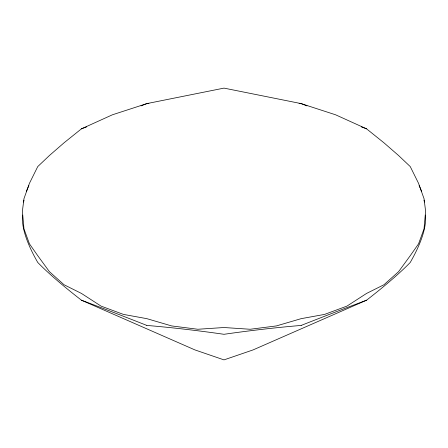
<?xml version="1.0" encoding="UTF-8"?>
<svg xmlns="http://www.w3.org/2000/svg" width="448" height="448" viewBox="0 0 448 448"><rect width="100%" height="100%" fill="white"/><g stroke="black" fill="none" stroke-linecap="round" stroke-linejoin="round"><path stroke-width="0.67" d="M81.446 128.828L64.047 142.806L49.398 155.54L37.744 166.589L29.434 183.366L23.974 198.666L22.4 211.131L23.974 228.894L29.434 243.83L37.744 255.674L49.398 271.656L64.047 284.749L81.446 293.434L101.074 306.124L123.441 314.406L146.849 318.662L171.64 325.931L197.82 329.263L224 327.527L250.18 329.263L276.36 325.931L301.151 318.662L324.559 314.406L346.926 306.124L366.554 293.434L383.953 284.749L398.602 271.656L410.256 255.674L418.566 243.83L424.026 228.894L425.6 211.131L424.026 198.666L418.566 183.366L410.256 166.589L398.602 155.54L383.953 142.806L366.554 128.828L335.608 114.806L301.151 103.6L224 88.116L146.849 103.6L112.392 114.806L81.446 128.828L86.682 126.857M140.997 105.896L146.849 103.6L148.915 103.404M299.085 103.404L301.151 103.6L307.003 105.896M361.318 126.857L366.554 128.828M22.411 215.034A146.037 78.31 50.9 0 0 22.406 217.913A146.037 47.247 43.8 0 0 37.75 262.45A146.037 18.558 34 0 0 81.458 300.216L194.958 349.927L224 359.884L253.042 349.927L366.554 300.21A146.037 18.558 -34 0 0 410.239 262.455A146.037 47.247 -43.8 0 0 425.6 217.913A146.037 78.31 -50.9 0 0 425.589 215.034M23.615 202.098A146.037 78.31 50.9 0 1 23.979 200.189M26.482 191.262A146.037 78.31 50.9 0 1 28.885 185.662M81.368 300.177A146.037 3.405 21.8 0 1 146.821 325.422M146.838 325.433A146.037 15.288 7.5 0 1 224.006 334.298A146.037 15.288 -7.5 0 1 301.162 325.433M301.179 325.422A146.037 3.405 -21.8 0 1 366.632 300.177M419.115 185.662A146.037 78.31 -50.9 0 1 421.518 191.262M424.021 200.189A146.037 78.31 -50.9 0 1 424.385 202.093"/></g></svg>
